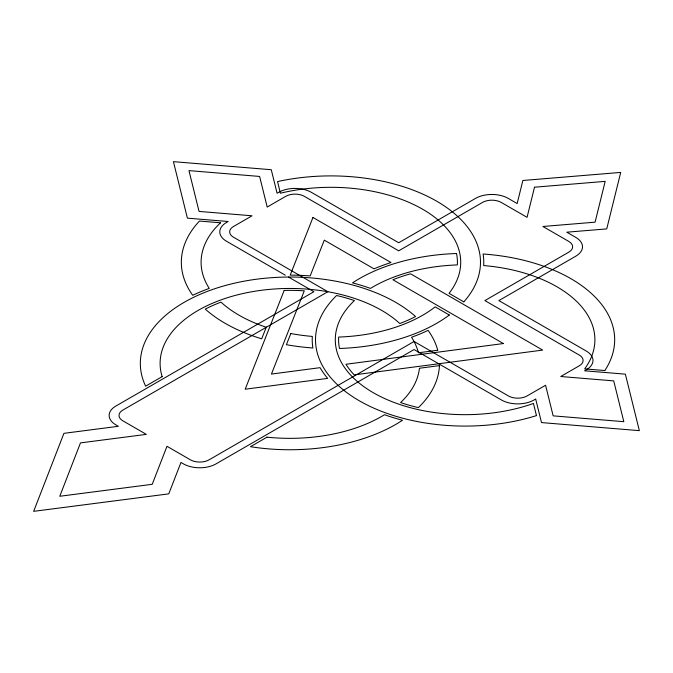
<?xml version="1.0" encoding="UTF-8"?>
<svg xmlns="http://www.w3.org/2000/svg" width="673" height="673" viewBox="0 0 673 673"><rect width="100%" height="100%" fill="white"/><g stroke="black" fill="none" stroke-linecap="round" stroke-linejoin="round"><path stroke-width="1.01" d="M285.276 275.181L226.54 241.271A23.059 13.317 0 0 1 226.54 222.443L228.172 221.501L187.405 218.145L173.424 161.655L271.269 169.722L277.091 193.26L278.723 192.318A23.059 13.317 0 0 1 311.338 192.318L398.702 242.751L475.575 198.367A23.059 13.317 0 0 1 508.191 198.367L517.158 203.549L522.871 180.482L620.716 172.414L606.735 228.904L566.784 232.193L575.751 237.376A23.059 13.317 0 0 1 575.751 256.203L498.878 300.587L586.233 351.028A23.059 13.317 0 0 1 586.233 369.856L584.601 370.798L625.368 374.163L639.35 430.653L541.504 422.577L535.683 399.039L534.051 399.981A23.059 13.317 0 0 1 501.435 399.981L414.08 349.548L216.058 463.874A23.059 13.317 0 0 1 183.443 463.874L180.97 462.444L168.772 493.864L33.65 511.345L63.935 433.336L118.364 426.295L115.882 424.865A23.059 13.317 0 0 1 115.882 406.038L313.904 291.712L288.507 277.049M534.513 187.203L527.06 217.337L501.2 202.405A13.182 7.605 0 0 0 482.566 202.405L398.702 250.827L304.347 196.348A13.182 7.605 0 0 0 285.714 196.348L267.198 207.048L259.627 176.444L188.962 170.614L199.057 211.415L252.055 215.789L233.531 226.481A13.182 7.605 0 0 0 233.531 237.241L327.877 291.712L122.873 410.067A13.182 7.605 0 0 0 122.873 420.827L146.327 434.371L80.482 442.893L59.762 496.27L152.216 484.308L166.98 446.292L190.434 459.836A13.182 7.605 0 0 0 209.067 459.836L414.08 341.48L508.426 395.951A13.182 7.605 0 0 0 527.06 395.951L545.584 385.259L553.156 415.855L623.821 421.685L613.726 380.884L560.727 376.51L579.243 365.818A13.182 7.605 0 0 0 579.243 355.058L484.897 300.587L568.761 252.173A13.182 7.605 0 0 0 568.761 241.405L542.901 226.481L595.083 222.174L605.178 181.374L534.513 187.203M266.264 327.246L261.696 338.813A149.574 86.354 0 0 1 205.265 309.109A126.516 73.037 0 0 1 221.013 302.143A129.805 74.947 0 0 0 266.264 327.246M284.174 290.433L245.182 389.221L327.658 378.369A152.872 88.256 0 0 1 320.087 367.66L271.438 374.062L304.289 290.829A126.516 73.037 0 0 0 284.174 290.433M312.97 217.472L290.206 275.139A152.872 88.256 0 0 1 310.177 275.922L324.293 240.143L374.011 268.847A152.872 88.256 0 0 1 391.013 262.529L312.97 217.472M290.812 333.53L286.404 344.702A149.574 86.354 0 0 0 312.895 347.983A152.872 88.256 0 0 1 312.331 336.424A129.805 74.947 0 0 1 290.812 333.53M162.143 376.636L145.629 386.176A149.574 86.354 0 0 1 228.887 284.553A149.574 86.354 0 0 1 415.552 316.546A126.516 73.037 0 0 1 399.804 323.52A129.805 74.947 0 0 0 243.046 293.512A129.805 74.947 0 0 0 162.143 376.636M266.979 437.164L250.465 446.695A149.574 86.354 0 0 0 402.496 420.246A152.872 88.256 0 0 1 384.502 414.719A129.805 74.947 0 0 1 266.979 437.164M437.736 350.238L418.404 352.778A129.805 74.947 0 0 0 411.548 337.24A152.872 88.256 0 0 0 428.112 330.376A149.574 86.354 0 0 1 437.736 350.238M503.396 343.55L345.93 364.261A126.516 73.037 0 0 0 354.2 374.878L542.674 350.086L410.572 273.818A126.516 73.037 0 0 0 392.889 279.749L503.396 343.55M439.435 365.616L419.439 368.249A129.805 74.947 0 0 1 400.586 402.563A126.516 73.037 0 0 0 418.396 407.611A149.574 86.354 0 0 0 439.435 365.616M220.551 222.797L199.46 221.055A149.574 86.354 0 0 0 192.705 295.279A152.872 88.256 0 0 1 209.269 288.423A129.805 74.947 0 0 1 220.551 222.797M604.825 370.545L584.677 368.88A129.805 74.947 0 0 0 483.668 265.557A152.872 88.256 0 0 0 483.105 253.999A149.574 86.354 0 0 1 604.825 370.545M463.815 301.866L449.034 293.335A129.805 74.947 0 0 0 423.973 210.01A129.805 74.947 0 0 0 280.414 193.218L277.537 181.584A149.574 86.354 0 0 1 442.413 204.693A149.574 86.354 0 0 1 463.815 301.866M449.32 315.014L435.204 306.871A129.805 74.947 0 0 1 338.67 337.064A126.516 73.037 0 0 0 339.495 348.471A149.574 86.354 0 0 0 449.32 315.014M536.457 415.62L533.445 403.438A129.805 74.947 0 0 1 373.523 392.847A129.805 74.947 0 0 1 354.419 300.57A126.516 73.037 0 0 0 336.609 295.514A149.574 86.354 0 0 0 357.228 399.552A149.574 86.354 0 0 0 536.457 415.62M456.513 253.511A149.574 86.354 0 0 0 352.501 282.879A152.872 88.256 0 0 1 370.503 288.406A129.805 74.947 0 0 1 457.337 264.918A126.516 73.037 0 0 0 456.513 253.511"/></g></svg>
